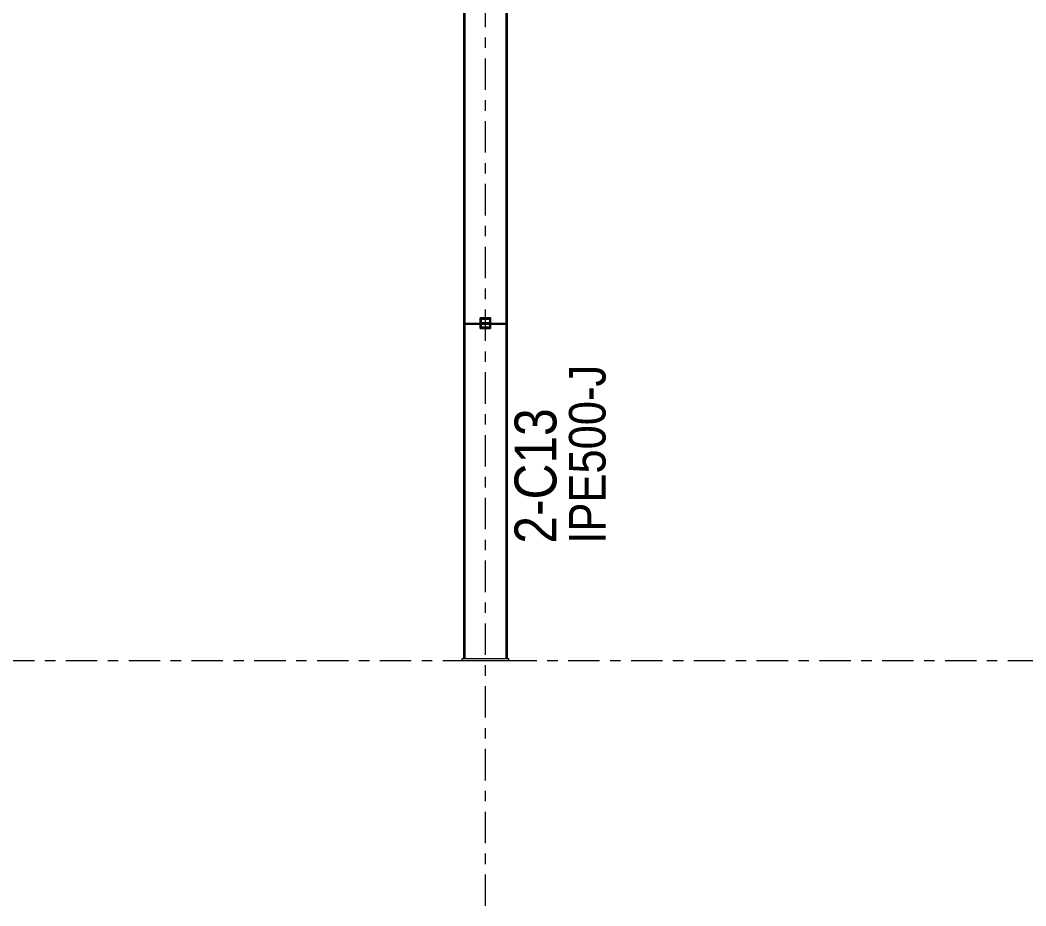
# Model space of a CAD drawing. Header units: millimetres. Extents: x -49 to 773, y -69 to 505.
# Drawn here: x 177.6 to 273.7, y 165.5 to 250.1 of the extents above; entities that cross this region are included whole.
import ezdxf

# ---------------------------------------------------------------- set-up
doc = ezdxf.new("R2010")
doc.units = ezdxf.units.MM
for name, pattern in [('XKITLINE00', [0]), ('XKITLINE02', [4, 2, -2]), ('XKITLINE03', [6, 3, -1, 1, -1])]:
    doc.linetypes.add(name, pattern=pattern)
for name, color, linetype, lineweight in [('Part', 2, 'Continuous', 0), ('PartMark', 7, 'Continuous', 0), ('S-grid', 1, 'Continuous', 0)]:
    doc.layers.add(name, color=color, linetype=linetype, lineweight=lineweight)
doc.styles.add('ARIAL', font='ARIAL.TTF')

# ---------------------------------------------------------------- blocks, each defined once
blk = doc.blocks.new('*A180')
at = {"layer": 'Part'}
h = blk.add_hatch(color=3, dxfattribs=at)
h.paths.add_polyline_path([(221.667, 220.735), (221.667, 221.568), (222.5, 221.568), (222.5, 220.735)], flags=17)
h.paths.add_polyline_path([(221.7, 221.535), (221.7, 220.768), (222.467, 220.768), (222.467, 221.535)])
blk = doc.blocks.new('*A735')
at = {"layer": 'S-grid', "color": 1, "linetype": 'XKITLINE03', "lineweight": 0}
blk.add_line((-10, 188.913), (369.833, 188.913), dxfattribs=at)
blk = doc.blocks.new('*A932')
at = {"layer": 'S-grid', "color": 1, "linetype": 'XKITLINE03', "lineweight": 0}
blk.add_line((222.083, 165.458), (222.083, 312.455), dxfattribs=at)
at = {"layer": 'S-grid', "color": 3, "style": 'ARIAL', "width": 0.85}
blk.add_text("8'", height=3, dxfattribs=at).set_placement((220.589, 313.455))
blk = doc.blocks.new('*A933')
at = {"layer": 'Part', "color": 2, "linetype": 'XKITLINE00', "lineweight": 0}
for p, q in [((220, 286.606), (220, 286.562)), ((224.167, 286.606), (220, 286.606)), ((220.133, 286.606), (220.133, 253.347)), ((224.033, 286.606), (224.033, 253.347)), ((224.167, 286.606), (224.167, 189.08)), ((220, 275.228), (220, 189.08)), ((220.133, 253.264), (220.133, 221.11)), ((224.033, 253.264), (224.033, 221.11)), ((220.133, 221.026), (220.133, 189.08)), ((224.033, 221.026), (224.033, 189.08))]:
    blk.add_line(p, q, dxfattribs=at)
at = {"layer": 'Part', "color": 7, "linetype": 'XKITLINE02', "lineweight": 0}
for p, q in [((220, 286.562), (220, 275.228)), ((220.133, 253.347), (220.133, 253.264)), ((224.033, 253.347), (224.033, 253.264)), ((220.133, 221.11), (220.133, 221.026)), ((224.033, 221.11), (224.033, 221.026)), ((224.167, 189.08), (220, 189.08))]:
    blk.add_line(p, q, dxfattribs=at)
blk = doc.blocks.new('*A974')
at = {"layer": 'Part', "color": 7, "linetype": 'XKITLINE02', "lineweight": 0}
for p, q in [((222.5, 221.568), (221.667, 221.568)), ((221.667, 221.568), (221.667, 220.735)), ((221.7, 220.768), (221.7, 221.535)), ((221.7, 221.535), (222.467, 221.535)), ((222.467, 221.535), (222.467, 220.768)), ((222.5, 220.735), (222.5, 221.568)), ((221.667, 220.735), (222.5, 220.735)), ((222.467, 220.768), (221.7, 220.768))]:
    blk.add_line(p, q, dxfattribs=at)
blk = doc.blocks.new('*A976')
at = {"layer": 'Part', "color": 2, "linetype": 'XKITLINE00', "lineweight": 0}
for p, q in [((219.833, 189.08), (219.833, 188.913)), ((224.333, 189.08), (219.833, 189.08)), ((219.833, 188.913), (224.333, 188.913)), ((224.333, 188.913), (224.333, 189.08))]:
    blk.add_line(p, q, dxfattribs=at)
blk = doc.blocks.new('*A977')
at = {"layer": 'Part', "color": 7, "linetype": 'XKITLINE02', "lineweight": 0}
for p, q in [((221.583, 221.651), (222.583, 221.651)), ((221.583, 220.651), (221.583, 221.651)), ((222.583, 221.651), (222.583, 220.651)), ((222.583, 220.651), (221.583, 220.651))]:
    blk.add_line(p, q, dxfattribs=at)
blk = doc.blocks.new('*A978')
at = {"layer": 'Part', "color": 7, "linetype": 'XKITLINE02', "lineweight": 0}
for p, q in [((221.583, 221.193), (221.583, 221.11)), ((222.583, 221.193), (221.583, 221.193)), ((221.583, 221.11), (222.583, 221.11)), ((222.583, 221.11), (222.583, 221.193))]:
    blk.add_line(p, q, dxfattribs=at)
blk = doc.blocks.new('*A979')
at = {"layer": 'Part', "color": 7, "linetype": 'XKITLINE02', "lineweight": 0}
for p, q in [((224.033, 221.11), (220.133, 221.11)), ((220.133, 221.026), (220.133, 221.11)), ((220.258, 221.11), (220.258, 221.026)), ((223.908, 221.026), (223.908, 221.11)), ((224.033, 221.11), (224.033, 221.026)), ((224.033, 221.026), (220.133, 221.026))]:
    blk.add_line(p, q, dxfattribs=at)
blk = doc.blocks.new('*A980')
at = {"layer": 'Part', "color": 2, "linetype": 'XKITLINE00', "lineweight": 0}
for p, q in [((222.583, 221.651), (221.583, 221.651)), ((221.583, 221.651), (221.583, 220.651)), ((222.583, 220.651), (222.583, 221.651)), ((221.583, 220.651), (222.583, 220.651))]:
    blk.add_line(p, q, dxfattribs=at)
blk = doc.blocks.new('*A981')
at = {"layer": 'Part', "color": 7, "linetype": 'XKITLINE02', "lineweight": 0}
for p, q in [((221.583, 221.11), (221.583, 221.193)), ((221.583, 221.193), (222.583, 221.193)), ((222.583, 221.11), (221.583, 221.11)), ((222.583, 221.193), (222.583, 221.11))]:
    blk.add_line(p, q, dxfattribs=at)
blk = doc.blocks.new('*A982')
at = {"layer": 'Part', "color": 2, "linetype": 'XKITLINE00', "lineweight": 0}
for p, q in [((221.583, 221.11), (220.133, 221.11)), ((220.133, 221.026), (220.133, 221.11)), ((224.033, 221.11), (222.583, 221.11)), ((224.033, 221.11), (224.033, 221.026)), ((221.583, 221.026), (220.133, 221.026)), ((224.033, 221.026), (222.583, 221.026))]:
    blk.add_line(p, q, dxfattribs=at)
at = {"layer": 'Part', "color": 7, "linetype": 'XKITLINE02', "lineweight": 0}
for p, q in [((220.258, 221.026), (220.258, 221.11)), ((222.583, 221.11), (221.583, 221.11)), ((223.908, 221.026), (223.908, 221.11)), ((222.583, 221.026), (221.583, 221.026))]:
    blk.add_line(p, q, dxfattribs=at)
blk = doc.blocks.new('*A989')
at = {"layer": 'Part', "color": 2, "linetype": 'XKITLINE00', "lineweight": 0}
for p, q in [((221.667, 220.735), (221.667, 221.568)), ((221.667, 221.568), (222.5, 221.568)), ((221.7, 220.768), (221.7, 221.535)), ((221.7, 221.535), (222.467, 221.535)), ((222.467, 221.535), (222.467, 220.768)), ((222.5, 221.568), (222.5, 220.735)), ((222.5, 220.735), (221.667, 220.735)), ((222.467, 220.768), (221.7, 220.768))]:
    blk.add_line(p, q, dxfattribs=at)
blk = doc.blocks.new('*A1428')
at = {"layer": 'PartMark', "color": 7, "style": 'ARIAL', "width": 0.85}
blk.add_text('IPE500-J', height=3.5, rotation=90.00021, dxfattribs=at).set_placement((233.567, 200.08))
at = {"layer": 'PartMark', "color": 3, "style": 'ARIAL', "width": 0.85}
blk.add_text('2-C13', height=4, rotation=90.00021, dxfattribs=at).set_placement((228.867, 200.08))

msp = doc.modelspace()

# ---------------------------------------------------------------- block references
at = {"lineweight": 0}
for name in ['*A932', '*A933', '*A979', '*A982', '*A977', '*A980', '*A978', '*A981', '*A180', '*A974', '*A989', '*A1428', '*A735', '*A976']:
    msp.add_blockref(name, (0, 0), dxfattribs=at)

doc.saveas('drawing.dxf')
